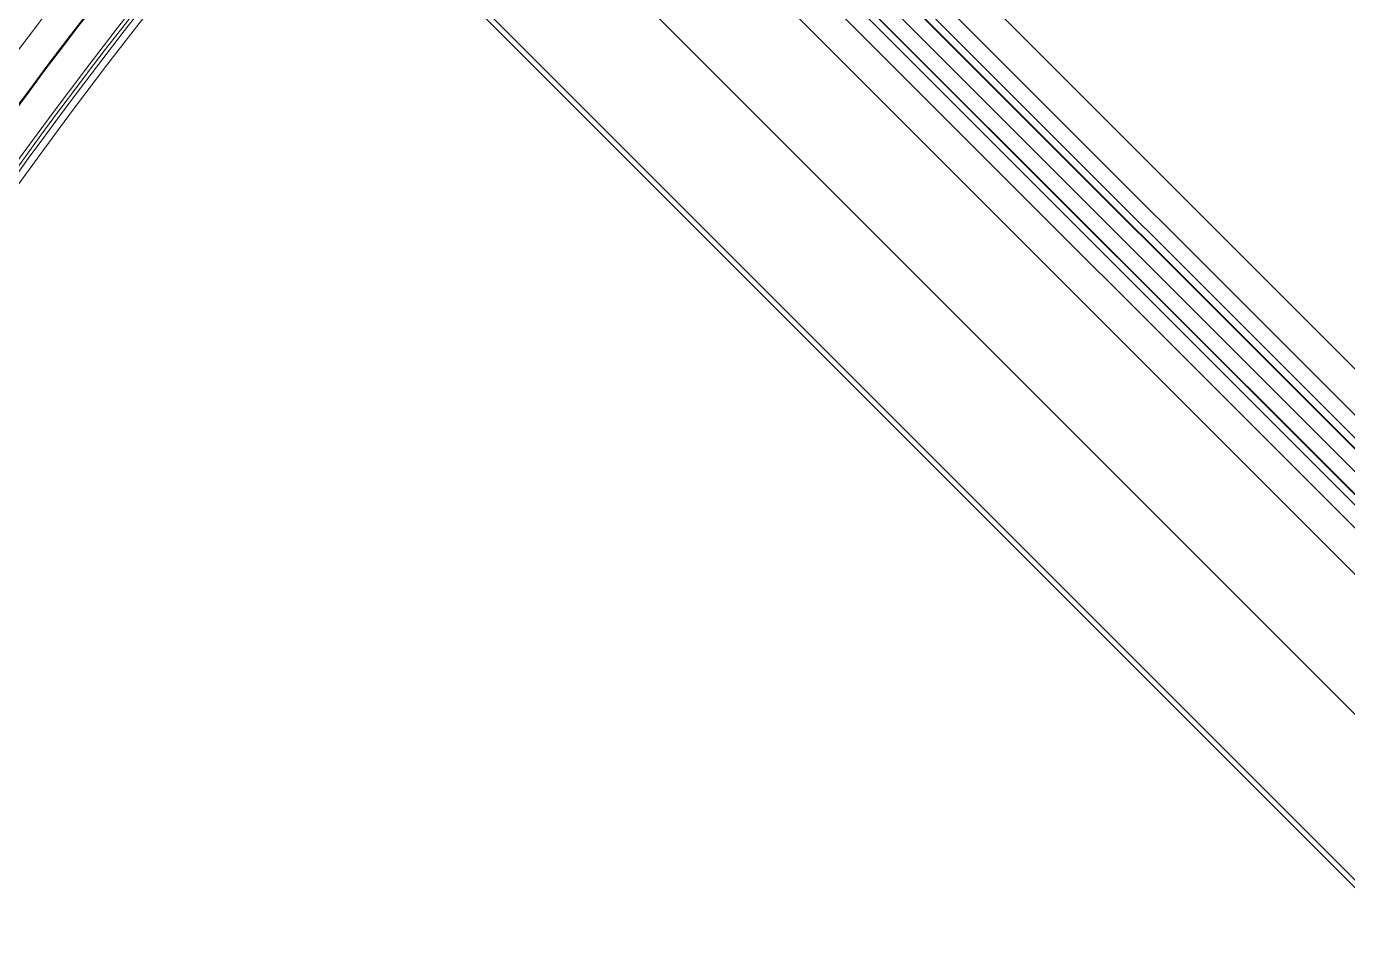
# Model space of a CAD drawing. Extents: x 820 to 5791, y 1495 to 5010.
# Drawn here: x 3052.87 to 3089.26, y 2131.47 to 2156.81 of the extents above; entities that cross this region are included whole.
import ezdxf

# ---------------------------------------------------------------- set-up
doc = ezdxf.new("R2010")
doc.units = 0
doc.header["$LTSCALE"] = 20
doc.layers.get('0').update_dxf_attribs({"linetype": 'CONTINUOUS', "lineweight": 15})
doc.layers.add('_00_TT_PLASTER INTERIOR', color=60, linetype='CONTINUOUS', lineweight=0)

# ---------------------------------------------------------------- blocks, each defined once
blk = doc.blocks.new('HGJFG')
at = {"color": 9}
for p, q in [((-1909.479, -3391.44), (-2111.075, -3189.844)), ((-2012.053, -3288.247), (-2095.987, -3204.313)), ((-2011.373, -3286.718), (-2093.963, -3204.128)), ((-2017.684, -3289.918), (-2103.102, -3204.499)), ((-2096.606, -3204.933), (-2012.672, -3288.866)), ((-2012.151, -3287.213), (-2094.458, -3204.906)), ((-2012.928, -3287.354), (-2094.599, -3205.683)), ((-2012.787, -3287.213), (-2094.458, -3205.542)), ((-2096.014, -3206.461), (-2013.706, -3288.768)), ((-2095.377, -3206.461), (-2013.706, -3288.132)), ((-2095.236, -3206.32), (-2013.565, -3287.991)), ((-2020.07, -3292.304), (-2105.489, -3206.886)), ((-2019.966, -3292.2), (-2105.385, -3206.781)), ((-2014.201, -3289.546), (-2096.791, -3206.956))]:
    blk.add_line(p, q, dxfattribs=at)
for radius in [128.8, 125, 125]:
    blk.add_circle((-2010.277, -3290.642), radius, dxfattribs=at)
at = {"color": 9, "ltscale": 0.5}
for radius in [128, 128, 125]:
    blk.add_circle((-2010.277, -3290.642), radius, dxfattribs=at)
at = {"color": 9}
for radius, start, end in [(126.3, 135.38772, 179.51998), (128, 136.37868, 178.83677), (127.2, 136.43638, 178.78207), (126.276, 135.87879, 179.34093), (125.4, 135.87879, 179.34093), (125.3, 136.40725, 178.81267), (125.2, 136.40833, 178.81175)]:
    blk.add_arc((-2010.277, -3290.642), radius, start, end, dxfattribs=at)

msp = doc.modelspace()

# ---------------------------------------------------------------- block references
at = {"layer": '_00_TT_PLASTER INTERIOR'}
msp.add_blockref('HGJFG', (5164.587, 5370.35), dxfattribs=at)

doc.saveas('drawing.dxf')
